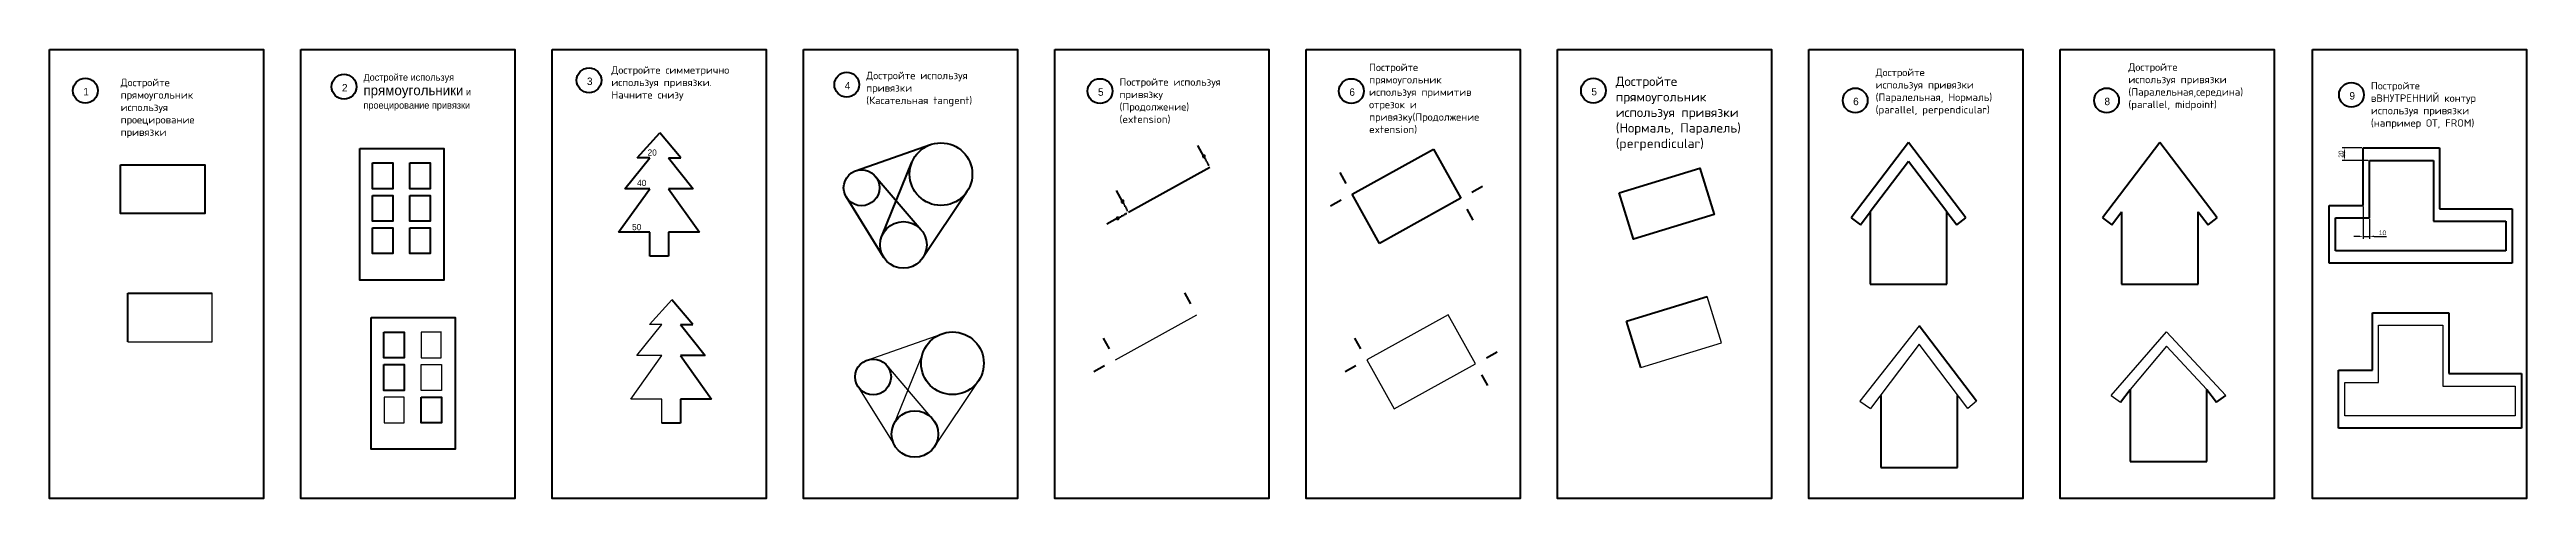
# Model space of a CAD drawing. Header units: millimetres. Extents: x 149 to 4135, y 200 to 923.
import ezdxf
from ezdxf.enums import TextEntityAlignment as Align

# ---------------------------------------------------------------- set-up
doc = ezdxf.new("R2010")
doc.units = ezdxf.units.MM
doc.header["$LTSCALE"] = 0.4
doc.linetypes.add('DOT', pattern=[6.35, 0, -6.35])
doc.layers.add('EXAMPLE', color=3, linetype='Continuous', lineweight=50)
doc.dimstyles.new('Example_Style', dxfattribs={"dimscale": 3, "dimtxt": 2.5, "dimasz": 2.5, "dimexe": 1.25, "dimexo": 0.625, "dimtad": 1, "dimtxsty": 'Standard', "dimcen": 2.5, "dimclrt": 2, "dimadec": 0, "dimazin": 0, "dimtfac": 1, "dimtmove": 0, "dimatfit": 3, "dimfxl": 1, "dimarcsym": 0})

# ---------------------------------------------------------------- blocks, each defined once
blk = doc.blocks.new('Circle_Num')
at = {"color": 1}
blk.add_circle((0, 0), 20, dxfattribs=at)
at = {"flags": 8}
blk.add_attdef('ZAD_NUM', text='', height=12, dxfattribs=at).set_placement((1.2, -7.6), align=Align.CENTER)
blk = doc.blocks.new('*D3')
at = {"layer": 'Defpoints', "color": 0, "transparency": 16777216}
for p in [(3872.4, 672.3), (3882.4, 652.3), (3882.4, 622.3)]:
    blk.add_point(p, dxfattribs=at)
at = {"layer": 'EXAMPLE', "color": 0, "lineweight": -2, "transparency": 16777216}
for p, q in [((3872.4, 670.4), (3872.4, 618.6)), ((3882.4, 650.4), (3882.4, 618.6)), ((3864.9, 622.3), (3857.4, 622.3)), ((3872.4, 622.3), (3882.4, 622.3)), ((3889.9, 622.3), (3909.9, 622.3))]:
    blk.add_line(p, q, dxfattribs=at)
at = {"layer": 'EXAMPLE', "color": 0, "transparency": 16777216}
for points in [[(3864.9, 623.6), (3864.9, 621.1), (3872.4, 622.3)], [(3889.9, 623.6), (3889.9, 621.1), (3882.4, 622.3)]]:
    blk.add_solid(points, dxfattribs=at)
at = {"layer": 'EXAMPLE', "color": 2, "transparency": 16777216, "insert": (3903.6, 628), "char_height": 7.5, "attachment_point": 5}
blk.add_mtext('10', dxfattribs=at)
blk = doc.blocks.new('*D4')
at = {"layer": 'Defpoints', "color": 0, "transparency": 16777216}
for p in [(3842.3, 764.8), (3872.4, 764.8), (3882.4, 744.8)]:
    blk.add_point(p, dxfattribs=at)
at = {"layer": 'EXAMPLE', "color": 0, "lineweight": -2, "transparency": 16777216}
for p, q in [((3870.5, 764.8), (3838.5, 764.8)), ((3880.5, 744.8), (3838.5, 744.8)), ((3842.3, 752.3), (3842.3, 757.3))]:
    blk.add_line(p, q, dxfattribs=at)
at = {"layer": 'EXAMPLE', "color": 0, "transparency": 16777216}
for points in [[(3841, 757.3), (3843.5, 757.3), (3842.3, 764.8)], [(3841, 752.3), (3843.5, 752.3), (3842.3, 744.8)]]:
    blk.add_solid(points, dxfattribs=at)
at = {"layer": 'EXAMPLE', "color": 2, "transparency": 16777216, "insert": (3836.7, 754.8), "char_height": 7.5, "attachment_point": 5, "rotation": 90}
blk.add_mtext('20', dxfattribs=at)

msp = doc.modelspace()

# ---------------------------------------------------------------- linework, layer by layer
for p, q in [((411.268, 452.501), (411.268, 530.562)), ((1114.667, 480.231), (1150.908, 520.231)), ((2816.799, 525.574), (2816.799, 525.574)), ((2839.622, 450.924), (2816.799, 525.574)), ((1094.667, 430.231), (1134.667, 480.231)), ((1134.667, 480.231), (1114.667, 480.231)), ((1864.675, 423.525), (1995.666, 496.135)), ((2400.106, 496.135), (2269.115, 423.525)), ((2444.008, 416.934), (2400.106, 496.135)), ((3897.318, 479.167), (4000.384, 479.167)), ((3897.318, 386.699), (3897.318, 479.167)), ((4000.384, 479.167), (4000.384, 381.15)), ((275.585, 452.501), (411.268, 452.501)), ((780.216, 467.927), (747.479, 467.927)), ((747.479, 467.927), (747.479, 426.391)), ((779.585, 426.391), (779.585, 467.927)), ((1465.087, 423.124), (1585.704, 465.464)), ((2709.867, 411.254), (2839.622, 450.924)), ((3157.873, 478.068), (3062.308, 356.599)), ((3157.873, 448.821), (3079.593, 344.94)), ((3236.153, 344.94), (3157.873, 448.821)), ((3466.944, 366.188), (3555.873, 468.513)), ((3555.873, 445.395), (3497.413, 375.742)), ((3651.293, 366.188), (3555.873, 468.513)), ((3555.873, 445.395), (3620.825, 375.742)), ((747.479, 426.391), (779.585, 426.391)), ((747.479, 374.159), (747.479, 415.695)), ((747.479, 415.695), (780.216, 415.695)), ((780.216, 415.695), (780.216, 374.159)), ((1084.667, 360.231), (1134.667, 430.231)), ((1134.667, 430.231), (1094.667, 430.231)), ((1570.455, 328.26), (1496.568, 414.653)), ((1555.706, 436.916), (1507.24, 318.046)), ((2269.115, 423.525), (2313.017, 344.325)), ((2313.017, 344.325), (2444.008, 416.934)), ((720.155, 363.464), (687.761, 363.464)), ((687.761, 363.464), (687.761, 321.928)), ((720.155, 321.928), (720.155, 363.464)), ((780.216, 374.159), (747.479, 374.159)), ((1134.667, 360.231), (1084.667, 360.231)), ((1134.667, 321.64), (1134.667, 360.231)), ((1450.133, 380.681), (1510.108, 284.108)), ((1644.372, 389.895), (1573.157, 283.089)), ((3466.944, 366.188), (3481.678, 355.007)), ((3842.725, 333.305), (3842.725, 386.699)), ((3842.725, 386.699), (3897.318, 386.699)), ((4000.384, 381.15), (4116.973, 381.15)), ((4116.973, 381.15), (4116.973, 333.305)), ((687.761, 321.928), (720.155, 321.928)), ((3062.308, 356.599), (3079.593, 344.94)), ((3080.928, 347.95), (3080.928, 347.95)), ((3080.928, 347.95), (3080.928, 347.95)), ((3250.047, 356.599), (3236.153, 344.94)), ((4116.973, 333.305), (3842.725, 333.305))]:
    msp.add_line(p, q)
at = {"layer": 'EXAMPLE'}
for p, q in [((1095.171, 748.997), (1131.412, 788.997)), ((1165.171, 748.997), (1131.412, 788.997)), ((1446.557, 727.795), (1567.175, 770.135)), ((2006.972, 751.216), (1997.276, 768.708)), ((2245.614, 690.247), (2376.605, 762.857)), ((2376.605, 762.857), (2420.506, 683.656)), ((3140.965, 773.495), (3048.79, 652.026)), ((3233.139, 652.026), (3140.965, 773.495)), ((3545.404, 773.495), (3453.23, 652.026)), ((3637.579, 652.026), (3545.404, 773.495)), ((3872.354, 672.285), (3872.354, 764.753)), ((3872.354, 764.753), (3995.42, 764.753)), ((3995.42, 764.753), (3995.42, 666.737)), ((1075.171, 698.997), (1115.171, 748.997)), ((1115.171, 748.997), (1095.171, 748.997)), ((1145.171, 748.997), (1165.171, 748.997)), ((1145.171, 748.997), (1185.171, 698.997)), ((1478.039, 719.325), (1551.926, 632.931)), ((1488.711, 622.717), (1537.177, 741.588)), ((1885.677, 661.114), (2016.668, 733.724)), ((2235.917, 707.739), (2226.221, 725.232)), ((3140.965, 742.898), (3079.259, 661.581)), ((3202.67, 661.581), (3140.965, 742.898)), ((3882.354, 652.285), (3882.354, 744.753)), ((3882.354, 744.753), (3985.42, 744.753)), ((3985.42, 744.753), (3985.42, 646.737)), ((1065.171, 628.997), (1115.171, 698.997)), ((1115.171, 698.997), (1075.171, 698.997)), ((1145.171, 698.997), (1195.171, 628.997)), ((1185.171, 698.997), (1145.171, 698.997)), ((1491.578, 588.779), (1431.604, 685.352)), ((1625.843, 694.566), (1554.627, 587.76)), ((1875.981, 678.606), (1866.285, 696.099)), ((2228.121, 680.551), (2210.629, 670.855)), ((2289.515, 611.046), (2245.614, 690.247)), ((2420.506, 683.656), (2289.515, 611.046)), ((2437.999, 693.352), (2455.491, 703.048)), ((1868.185, 651.418), (1850.692, 641.722)), ((2430.203, 666.163), (2439.899, 648.671)), ((3048.79, 652.026), (3063.524, 640.846)), ((3063.524, 640.846), (3079.259, 661.581)), ((3079.259, 661.581), (3079.259, 545.266)), ((3202.67, 661.581), (3218.405, 640.846)), ((3202.67, 545.266), (3202.67, 661.581)), ((3218.405, 640.846), (3233.139, 652.026)), ((3453.23, 652.026), (3467.964, 640.846)), ((3467.964, 640.846), (3483.699, 661.581)), ((3483.699, 661.581), (3483.699, 545.266)), ((3607.11, 661.581), (3622.845, 640.846)), ((3607.11, 545.266), (3607.11, 661.581)), ((3622.845, 640.846), (3637.579, 652.026)), ((3817.761, 672.285), (3872.354, 672.285)), ((3817.761, 578.892), (3817.761, 672.285)), ((3827.761, 652.285), (3882.354, 652.285)), ((3827.761, 598.892), (3827.761, 652.285)), ((3985.42, 646.737), (4102.009, 646.737)), ((3995.42, 666.737), (4112.009, 666.737)), ((4102.009, 646.737), (4102.009, 598.892)), ((4112.009, 666.737), (4112.009, 578.892)), ((1115.171, 628.997), (1065.171, 628.997)), ((1115.171, 590.406), (1115.171, 628.997)), ((1145.171, 628.997), (1145.171, 590.406)), ((1195.171, 628.997), (1145.171, 628.997)), ((4102.009, 598.892), (3827.761, 598.892)), ((1145.171, 590.406), (1115.171, 590.406)), ((4112.009, 578.892), (3817.761, 578.892)), ((3079.259, 545.266), (3202.67, 545.266)), ((3483.699, 545.266), (3607.11, 545.266))]:
    msp.add_line(p, q, dxfattribs=at)
at = {"layer": 'EXAMPLE', "color": 1, "linetype": 'DOT'}
for p, q in [((2006.972, 751.216), (2016.668, 733.724)), ((1875.981, 678.606), (1885.677, 661.114)), ((1868.185, 651.418), (1885.677, 661.114))]:
    msp.add_line(p, q, dxfattribs=at)
at = {"layer": 'EXAMPLE', "color": 2}
for p, q in [((275.585, 452.501), (275.585, 530.562)), ((275.585, 530.562), (411.268, 530.562)), ((1184.667, 480.231), (1150.908, 520.231)), ((1985.97, 513.627), (1976.274, 531.12)), ((2687.044, 485.904), (2816.799, 525.574)), ((1164.667, 480.231), (1184.667, 480.231)), ((1164.667, 480.231), (1204.667, 430.231)), ((2709.867, 411.254), (2687.044, 485.904)), ((3887.318, 499.167), (4010.384, 499.167)), ((3887.318, 406.699), (3887.318, 499.167)), ((4010.384, 499.167), (4010.384, 401.15)), ((1854.979, 441.018), (1845.283, 458.51)), ((2259.419, 441.018), (2249.723, 458.51)), ((3250.047, 356.599), (3157.873, 478.068)), ((1164.667, 430.231), (1214.667, 360.231)), ((1204.667, 430.231), (1164.667, 430.231)), ((1847.183, 413.829), (1829.69, 404.133)), ((2251.623, 413.829), (2234.13, 404.133)), ((2453.704, 399.442), (2463.4, 381.949)), ((2461.5, 426.63), (2478.993, 436.326)), ((3832.725, 313.305), (3832.725, 406.699)), ((3832.725, 406.699), (3887.318, 406.699)), ((4010.384, 401.15), (4126.973, 401.15)), ((4126.973, 401.15), (4126.973, 313.305)), ((1164.667, 360.231), (1164.667, 321.64)), ((1214.667, 360.231), (1164.667, 360.231)), ((3096.167, 366.154), (3096.167, 249.839)), ((3219.579, 249.839), (3219.579, 366.154)), ((3481.678, 355.007), (3497.413, 375.742)), ((3497.413, 375.742), (3497.413, 259.427)), ((3620.825, 375.742), (3636.559, 355.007)), ((3620.825, 259.427), (3620.825, 375.742)), ((3636.559, 355.007), (3651.293, 366.188)), ((1164.667, 321.64), (1134.667, 321.64)), ((4126.973, 313.305), (3832.725, 313.305)), ((3096.167, 249.839), (3219.579, 249.839)), ((3497.413, 259.427), (3620.825, 259.427))]:
    msp.add_line(p, q, dxfattribs=at)
at = {"layer": 'EXAMPLE'}
for points in [[(149.431, 923.389), (493.871, 923.389), (493.871, 199.994), (149.431, 199.994)], [(553.871, 923.389), (898.311, 923.389), (898.311, 199.994), (553.871, 199.994)], [(958.311, 923.389), (1302.751, 923.389), (1302.751, 199.994), (958.311, 199.994)], [(1362.751, 923.389), (1707.191, 923.389), (1707.191, 199.994), (1362.751, 199.994)], [(1767.191, 923.389), (2111.631, 923.389), (2111.631, 199.994), (1767.191, 199.994)], [(2171.631, 923.389), (2516.071, 923.389), (2516.071, 199.994), (2171.631, 199.994)], [(2576.071, 923.389), (2920.511, 923.389), (2920.511, 199.994), (2576.071, 199.994)], [(2980.511, 923.389), (3324.951, 923.389), (3324.951, 199.994), (2980.511, 199.994)], [(3384.951, 923.389), (3729.391, 923.389), (3729.391, 199.994), (3384.951, 199.994)], [(3790.754, 923.389), (4135.193, 923.389), (4135.193, 199.994), (3790.754, 199.994)], [(648.813, 764.095), (783.95, 764.095), (783.95, 551.93), (648.813, 551.93)], [(263.874, 737.368), (399.558, 737.368), (399.558, 659.307), (263.874, 659.307)], [(669.167, 740.594), (701.905, 740.594), (701.905, 699.058), (669.167, 699.058)], [(729.229, 740.594), (761.967, 740.594), (761.967, 699.058), (729.229, 699.058)], [(2675.334, 692.71), (2805.089, 732.38), (2827.912, 657.73), (2698.157, 618.06)], [(669.167, 688.362), (701.905, 688.362), (701.905, 646.826), (669.167, 646.826)], [(729.229, 688.362), (761.967, 688.362), (761.967, 646.826), (729.229, 646.826)], [(669.167, 636.13), (701.905, 636.13), (701.905, 594.594), (669.167, 594.594)], [(729.229, 636.13), (761.967, 636.13), (761.967, 594.594), (729.229, 594.594)]]:
    msp.add_lwpolyline(points, close=True, dxfattribs=at)
at = {"layer": 'EXAMPLE', "color": 1}
for points in [[(2005.509, 749.705), (2008.509, 749.705), (2008.509, 752.705), (2005.509, 752.705)], [(1874.518, 677.095), (1877.518, 677.095), (1877.518, 680.095), (1874.518, 680.095)], [(1866.722, 649.907), (1869.722, 649.907), (1869.722, 652.907), (1866.722, 652.907)]]:
    msp.add_lwpolyline(points, close=True, dxfattribs=at)
at = {"layer": 'EXAMPLE', "color": 2}
for points in [[(667.062, 491.428), (802.2, 491.428), (802.2, 279.264), (667.062, 279.264)], [(687.417, 467.927), (720.155, 467.927), (720.155, 426.391), (687.417, 426.391)], [(687.417, 415.695), (720.155, 415.695), (720.155, 374.159), (687.417, 374.159)], [(747.479, 363.464), (780.216, 363.464), (780.216, 321.928), (747.479, 321.928)]]:
    msp.add_lwpolyline(points, close=True, dxfattribs=at)
at = {"layer": 'EXAMPLE'}
for centre, radius in [((1583.88, 722.546), 50.436), ((1456.113, 700.573), 28.851), ((1523.431, 608.561), 37.495)]:
    msp.add_circle(centre, radius, dxfattribs=at)
at = {"layer": 'EXAMPLE', "color": 2}
for centre, radius in [((1602.409, 417.875), 50.436), ((1474.642, 395.902), 28.851), ((1541.96, 303.89), 37.495)]:
    msp.add_circle(centre, radius, dxfattribs=at)

# ---------------------------------------------------------------- block references
at = {"layer": 'EXAMPLE'}
ref = msp.add_blockref('Circle_Num', (207.183, 857.078), dxfattribs=at)
ref.add_attrib('ZAD_NUM', '1', dxfattribs={"layer": '0', "height": 12}).set_placement((208.371, 849.486), align=Align.CENTER)
ref = msp.add_blockref('Circle_Num', (623.314, 863.407), dxfattribs=at)
ref.add_attrib('ZAD_NUM', '2', dxfattribs={"layer": '0', "height": 12}).set_placement((624.502, 855.815), align=Align.CENTER)
ref = msp.add_blockref('Circle_Num', (1017.515, 873.727), dxfattribs=at)
ref.add_attrib('ZAD_NUM', '3', dxfattribs={"layer": '0', "height": 12}).set_placement((1018.704, 866.134), align=Align.CENTER)
ref = msp.add_blockref('Circle_Num', (1432.354, 866.791), dxfattribs=at)
ref.add_attrib('ZAD_NUM', '4', dxfattribs={"layer": '0', "height": 12}).set_placement((1433.543, 859.198), align=Align.CENTER)
ref = msp.add_blockref('Circle_Num', (2633.822, 857.078), dxfattribs=at)
ref.add_attrib('ZAD_NUM', '5', dxfattribs={"layer": '0', "height": 12}).set_placement((2635.01, 849.486), align=Align.CENTER)
ref = msp.add_blockref('Circle_Num', (1839.888, 856.37), dxfattribs=at)
ref.add_attrib('ZAD_NUM', '5', dxfattribs={"layer": '0', "height": 12}).set_placement((1841.077, 848.777), align=Align.CENTER)
ref = msp.add_blockref('Circle_Num', (2244.328, 856.37), dxfattribs=at)
ref.add_attrib('ZAD_NUM', '6', dxfattribs={"layer": '0', "height": 12}).set_placement((2245.517, 848.777), align=Align.CENTER)
ref = msp.add_blockref('Circle_Num', (3055.001, 841.276), dxfattribs=at)
ref.add_attrib('ZAD_NUM', '6', dxfattribs={"layer": '0', "height": 12}).set_placement((3056.189, 833.683), align=Align.CENTER)
ref = msp.add_blockref('Circle_Num', (3459.441, 841.276), dxfattribs=at)
ref.add_attrib('ZAD_NUM', '8', dxfattribs={"layer": '0', "height": 12}).set_placement((3460.629, 833.683), align=Align.CENTER)
ref = msp.add_blockref('Circle_Num', (3853.631, 850.33), dxfattribs=at)
ref.add_attrib('ZAD_NUM', '9', dxfattribs={"layer": '0', "height": 12}).set_placement((3854.82, 842.737), align=Align.CENTER)

# ---------------------------------------------------------------- texts
at = {"layer": 'EXAMPLE', "color": 2}
for s, p in [('20', (1111.748, 752.321)), ('40', (1094.84, 703.402)), ('50', (1086.831, 632.247))]:
    msp.add_text(s, height=10, dxfattribs=at).set_placement(p)
at = {"layer": 'EXAMPLE', "color": 2, "attachment_point": 1}
for s, insert, char_height, width in [('Достройте используя {\\H1.455x;прямоугольники} и проецирование привязки', (654.562, 884.054), 11, 212.31755), ('{\\Fsimplex.shx|c204;Достройте симметрично используя привязки\\Fsimplex.shx|c0;.\\Fsimplex.shx|c204; Начните снизу}', (1053.452, 896.316), 12, 234.84319), ('{\\fSimplex|b0|i0|c204|p2;Достройте используя привязки\\Fsimplex|c204; (Касательная tangent)}', (1463.603, 887.437), 12, 191.72712), ('{\\Fsimplex|c204;Постройте используя привязку\\Fsimplex|c0; \\Fsimplex|c204;(Продолжение) (extension)}', (1871.137, 877.016), 12, 186.2487), ('{\\Fsimplex|c204;Постройте прямоугольник используя примитив отрезок и привязку(Продолжение extension)}', (2272.783, 900.672), 12, 213.71272), ('{\\fSimplex|b0|i0|c204|p2;Достройте прямоугольник используя привязки\\fSimplex|b0|i0|c0|p2;\\P\\fSimplex|b0|i0|c204|p2;(Нормаль, Паралель)\\Fsimplex|c204; (perpendicular)}', (2669.754, 879.579), 15, 246.04308), ('{\\fSimplex|b0|i0|c204|p2;Достройте \\Pиспользуя привязки\\fSimplex|b0|i0|c0|p2; \\fSimplex|b0|i0|c204|p2;\\P\\fSimplex|b0|i0|c0|p2;(\\fSimplex|b0|i0|c204|p2;Паралельная, Нормаль\\fSimplex|b0|i0|c0|p2;)\\Fsimplex|c204; (parallel, perpendicular)}', (3087.844, 892.449), 12, 260.51433), ('{\\fSimplex|b0|i0|c204|p2;Достройте \\Pиспользуя привязки\\fSimplex|b0|i0|c0|p2; \\fSimplex|b0|i0|c204|p2;\\P\\fSimplex|b0|i0|c0|p2;(\\fSimplex|b0|i0|c204|p2;Паралельная,середина)\\Fsimplex|c204; (parallel, midpoint)}', (3494.596, 901.015), 12, 213.79461), ('{\\Fsimplex.shx|c204;Достройте прямоугольник используя проецирование привязки}', (263.778, 876.182), 12, 168.00214), ('{\\Fsimplex|c204;Постройте  вВНУТРЕННИЙ контур используя привязки (например\\Fsimplex|c0; \\Fsimplex|c204;ОТ, FROM)}', (3884.88, 870.976), 12, 204.95194)]:
    msp.add_mtext(s, dxfattribs=dict(at, insert=insert, char_height=char_height, width=width))

# ---------------------------------------------------------------- dimensions: what is measured, and where the dimension line sits
at = {"layer": 'EXAMPLE', "color": 1}
dim = msp.add_linear_dim(base=(3842.298, 764.753), p1=(3882.354, 744.753), p2=(3872.354, 764.753), angle=90, dimstyle='Example_Style', dxfattribs=at)
dim.commit()
dim.dimension.update_dxf_attribs({"geometry": '*D4', "text_midpoint": (3836.673, 754.753)})
dim = msp.add_linear_dim(base=(3882.354, 622.344), p1=(3872.354, 672.285), p2=(3882.354, 652.285), dimstyle='Example_Style', dxfattribs=at)
dim.commit()
dim.dimension.update_dxf_attribs({"geometry": '*D3', "text_midpoint": (3903.604, 627.969)})

doc.saveas('drawing.dxf')
